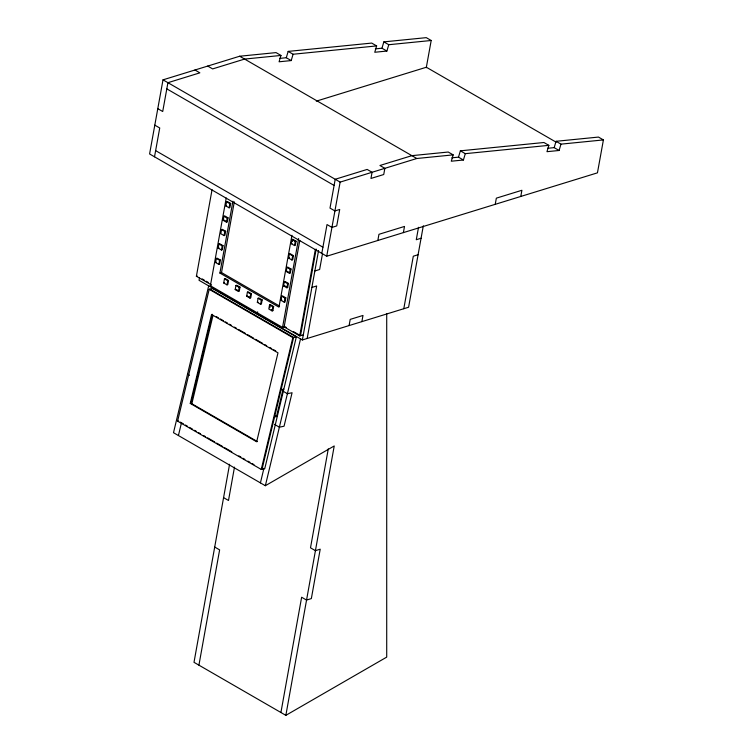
<?xml version="1.0" encoding="UTF-8"?>
<svg xmlns="http://www.w3.org/2000/svg" width="753" height="753" viewBox="0 0 753 753"><rect width="100%" height="100%" fill="white"/><g stroke="black" fill="none" stroke-linecap="round" stroke-linejoin="round"><path stroke-width="1.13" d="M229.571 464.272L194.001 662.32L285.848 715.35L386.713 657.115L386.713 313.606M198.924 665.163L219.622 549.888L214.709 547.045M234.494 467.114L228.498 500.481L223.575 497.639M280.925 712.507L301.633 597.233L306.546 600.075L311.347 598.588L320.213 549.182L315.422 550.669L310.5 547.826L328.28 448.873M285.848 715.35L334.228 445.955L265.348 485.723L173.501 432.702L208.769 285.519M426.264 67.742L431.196 40.493L388.764 44.719L386.882 51.053L374.759 52.258L376.641 45.924L293.086 54.244L291.204 60.579L279.081 61.784L280.963 55.449L276.04 52.606L239.67 56.23L163.006 79.846L149.593 153.96L326.727 256.227L597.449 172.842L603.407 139.917L598.484 137.074L556.053 141.3L554.17 147.635L547.563 148.294M154.516 156.803L159.73 127.982L154.807 125.139M211.584 285.029L196.392 276.257L212.054 189.7M199.46 278.017L199.046 280.304L302.377 339.961L408.587 307.243L423.318 225.825M226.239 198.03L210.379 285.745L282.535 327.414L284.135 326.915L299.798 240.358M215.584 262.543L216.327 258.42L217.128 258.175L220.403 260.067L219.66 264.19L218.859 264.435L215.584 262.543L216.384 262.298M218.191 248.123L218.935 244.01L219.735 243.756L223.01 245.657L222.267 249.77L221.467 250.015L218.191 248.123L218.991 247.878M221.542 229.59L220.798 233.712L224.083 235.604L224.874 235.36L225.627 231.237L222.342 229.345L221.542 229.59L224.827 231.482L225.627 231.237M223.217 220.318L223.961 216.205L224.761 215.96L228.046 217.852L227.302 221.966L226.502 222.22L223.217 220.318L224.018 220.074L226.484 221.495M225.825 205.908L226.578 201.785L227.368 201.54L230.653 203.432L229.91 207.555L229.11 207.8L225.825 205.908L226.625 205.663M218.859 264.435L219.612 260.312L220.403 260.067M221.467 250.015L222.22 245.902L223.01 245.657M224.083 235.604L224.827 231.482M226.502 222.22L227.246 218.097L228.046 217.852M229.11 207.8L229.853 203.677L230.653 203.432M291.957 235.294L278.958 307.149L219.914 273.057L232.912 201.202M219.914 273.057L221.514 272.567L234.305 201.851M223.707 282.968L224.45 278.845L225.251 278.601L228.536 280.493L227.792 284.615L226.992 284.86L223.707 282.968L224.507 282.723M226.992 284.86L227.735 280.747L228.536 280.493M235.19 289.594L235.934 285.481L236.734 285.227L240.009 287.128L239.266 291.242L238.466 291.486L235.19 289.594L235.99 289.35L238.447 290.771M238.466 291.486L239.219 287.373L240.009 287.128M246.673 296.221L247.417 292.108L248.217 291.863L251.493 293.755L250.749 297.868L249.949 298.122L246.673 296.221L247.464 295.976M249.949 298.122L250.693 293.999L251.493 293.755M257.328 302.377L258.072 298.263L258.872 298.009L262.157 299.91L261.413 304.024L260.613 304.268L257.328 302.377L258.128 302.132M257.272 313.916L257.648 311.855M260.613 304.268L261.357 300.155L262.157 299.91M269.555 304.89L268.812 309.003L272.087 310.904L272.887 310.65L273.631 306.537L270.355 304.645L269.555 304.89L272.84 306.782L273.631 306.537M269.8 307.732L270.355 304.645M272.087 310.904L272.84 306.782M280.991 300.306L281.735 296.183L282.535 295.938L285.811 297.83L285.067 301.953L284.267 302.198L280.991 300.306L281.791 300.061M283.599 285.886L284.342 281.773L285.142 281.518L288.427 283.42L287.674 287.533L286.884 287.778L283.599 285.886L284.399 285.641L287.674 287.533M286.949 267.353L286.206 271.475L289.491 273.367L290.281 273.123L291.034 269L287.75 267.108L286.949 267.353L290.234 269.245L291.034 269M288.625 258.081L289.378 253.968L290.169 253.723L293.454 255.615L292.71 259.729L291.91 259.983L288.625 258.081L289.425 257.837M291.232 243.671L291.985 239.548L292.776 239.303L296.061 241.195L295.317 245.318L294.517 245.563L291.232 243.671L292.032 243.426M292.409 241.365L292.776 239.303M284.267 302.198L285.02 298.075L285.811 297.83M286.884 287.778L287.627 283.665L288.427 283.42M289.491 273.367L290.234 269.245M291.91 259.983L292.653 255.86L293.454 255.615M294.517 245.563L295.261 241.44L296.061 241.195M282.535 327.414L298.612 238.541M283.505 326.557L299.713 335.913L315.375 249.347M300.513 335.669L316.175 249.102M302.377 339.961L318.557 250.551M321.804 253.385L327.018 224.563L331.941 227.406L336.732 225.928L339.707 209.456L334.916 210.934L330.002 208.092L335.217 179.27L367.153 169.425L372.076 172.268L370.956 178.452L383.738 174.517L384.858 168.333L379.936 165.491L411.882 155.655L448.251 152.031L453.174 154.873L451.292 161.208L463.415 160.003L465.298 153.668L548.852 145.348L546.97 151.682L559.093 150.478L560.976 144.143L603.407 139.917M307.168 338.483L316.665 285.971L311.874 287.439M322.51 253.667L319.649 269.489L314.858 270.967M326.727 256.227L340.13 182.113L416.795 158.497L453.174 154.873M349.091 325.569L350.211 319.385L362.993 315.451L361.873 321.635M377.837 240.489L378.947 234.305L404.502 226.437L403.392 232.611M403.796 308.721L413.303 256.208L418.094 254.73M418.527 227.293L416.277 239.727L421.068 238.249M495.229 204.327L496.349 198.152L521.904 190.283L520.784 196.458M177.604 421.143L209.193 289.303L212.713 288.578L296.353 336.873L264.755 468.705L261.244 469.43L177.604 421.143L178.386 420.983M178.423 435.535L181.388 423.158M190.245 403.429L211.565 314.49L212.346 314.33L191.027 403.269L190.245 403.429L256.669 441.776L277.989 352.837L211.565 314.49M191.638 404.559L213.014 315.375M261.244 469.43L292.842 337.598L296.353 336.873M262.025 469.27L293.623 337.438L209.974 289.143M260.425 482.88L263.936 468.253M283.034 389.348L276.511 416.55L274.638 415.468M265.348 485.723L300.616 338.539M279.674 58.395L286.281 57.736L288.164 51.402L371.718 43.081L376.641 45.924M375.352 48.87L381.959 48.211L383.842 41.876L426.273 37.65L431.196 40.493M451.885 157.819L458.492 157.161L460.375 150.826L543.93 142.505L548.852 145.348M316.298 101.147L426.358 67.243L556.138 142.166M196.392 276.257L197.192 276.012M299.713 335.913L303.308 334.803M281.085 389.753L283.815 389.188M274.563 416.955L277.292 416.39M280.963 55.449L244.593 59.073L212.647 68.909L207.724 66.066M383.842 41.876L388.764 44.719M556.053 141.3L560.976 144.143M381.959 48.211L386.882 51.053M554.17 147.635L559.093 150.478M288.164 51.402L293.086 54.244M460.375 150.826L465.298 153.668M286.281 57.736L291.204 60.579M458.492 157.161L463.415 160.003M239.67 56.23L416.795 158.497M194.952 70.001L199.865 72.843L167.928 82.689L162.714 111.51L157.791 108.667M163.006 79.846L340.13 182.113M166.808 88.863L334.097 185.445M155.636 150.628L322.924 247.21M226.578 201.785L229.853 203.677M291.985 239.548L295.261 241.44M223.961 216.205L227.246 218.097M289.378 253.968L292.653 255.86M287.006 271.221L289.463 272.642M218.935 244.01L222.22 245.902M284.342 281.773L287.627 283.665M216.327 258.42L219.612 260.312M281.735 296.183L285.02 298.075M221.514 272.567L279.542 306.066M224.45 278.845L227.735 280.747M235.934 285.481L239.219 287.373M247.417 292.108L250.693 293.999M258.072 298.263L261.357 300.155M248.292 296.447L249.93 297.397M271.249 309.709L272.887 310.65M202.19 278.902L204.279 280.107M206.19 281.208L208.186 282.366M284.305 326.313L286.338 327.48M293.425 331.574L299.515 335.094M209.193 289.303L292.842 337.598M216.365 316.655L218.379 317.813M220.394 318.98L223.415 320.722M225.429 321.889L227.434 323.046M229.449 324.204L231.463 325.371M234.484 327.113L236.498 328.28M238.513 329.438L245.553 333.504M247.568 334.671L253.601 338.153M255.615 339.321L262.665 343.387M264.68 344.545L266.684 345.712M269.706 347.453L271.72 348.611M273.734 349.778L275.749 350.936M282.479 390.863L287.401 393.706L292.079 392.737L284.06 426.217L279.372 427.186L274.45 424.344M187.525 374.166L189.502 375.295M191.027 403.269L257.451 441.616M180.4 422.141L183.421 423.892M185.436 425.05L187.45 426.217M189.464 427.384L192.486 429.125M194.509 430.292L196.524 431.45M198.538 432.617L200.552 433.784M203.574 435.526L205.588 436.693M207.602 437.851L214.661 441.926M216.676 443.093L222.719 446.576M224.742 447.743L231.792 451.819M238.852 455.885L240.866 457.052M242.88 458.219L244.894 459.377M247.916 461.128L249.93 462.286M251.944 463.453L253.968 464.62"/></g></svg>
